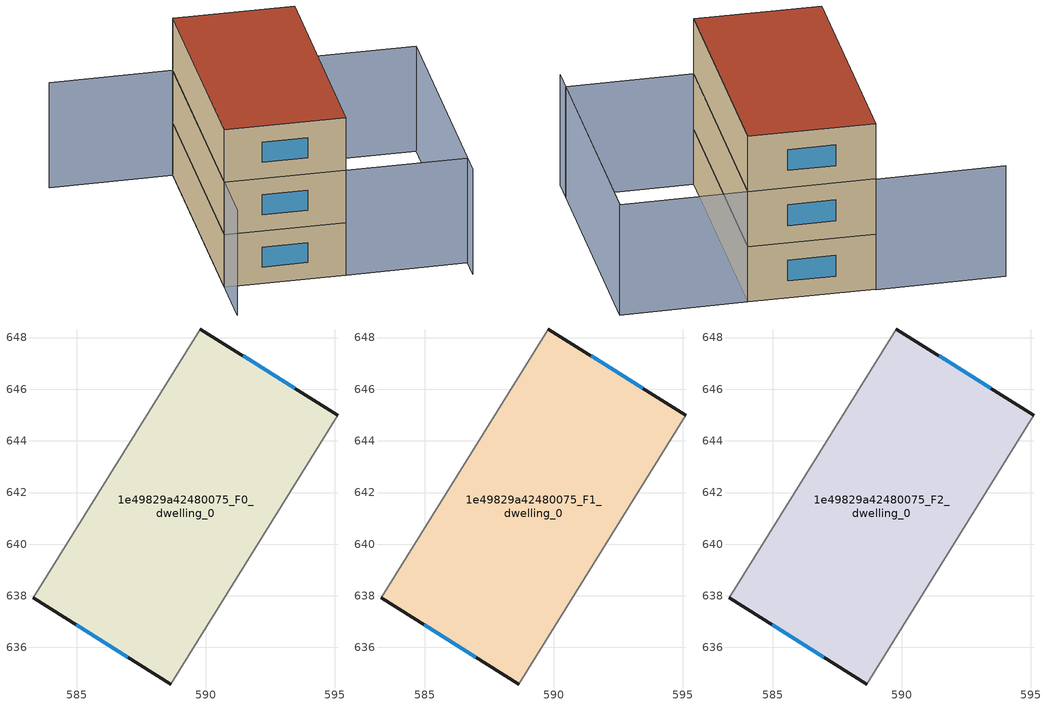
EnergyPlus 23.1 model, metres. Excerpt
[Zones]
1e49829a42480075_F0_dwelling_0
 floor ground (EU_floor_Construction): 595.11,645 588.64,634.58 583.33,637.92 589.8,648.33 z0
 wall outside (EU_wall_Construction): 595.11,645 589.8,648.33 / 583.33,637.92 588.64,634.58 z0:3
 wall adiabatic (EU_wall_Construction): 589.8,648.33 583.33,637.92 / 588.64,634.58 595.11,645 z0:3
 window (EU_Window_Construction): 593.45,646.04 591.45,647.29 / 584.99,636.88 586.99,635.62 z0.93:2.07
1e49829a42480075_F1_dwelling_0
 floor to 1e49829a42480075_F0_dwelling_0 (EU_floor_Construction): 595.11,645 588.64,634.58 583.33,637.92 589.8,648.33 z3
 wall outside (EU_wall_Construction): 595.11,645 589.8,648.33 / 583.33,637.92 588.64,634.58 z3:6
 wall adiabatic (EU_wall_Construction): 589.8,648.33 583.33,637.92 / 588.64,634.58 595.11,645 z3:6
 window (EU_Window_Construction): 593.45,646.04 591.45,647.29 / 584.99,636.88 586.99,635.62 z3.93:5.07
1e49829a42480075_F2_dwelling_0
 floor to 1e49829a42480075_F1_dwelling_0 (EU_floor_Construction): 595.11,645 588.64,634.58 583.33,637.92 589.8,648.33 z6
 wall outside (EU_wall_Construction): 595.11,645 589.8,648.33 / 583.33,637.92 588.64,634.58 z6:9
 wall adiabatic (EU_wall_Construction): 589.8,648.33 583.33,637.92 / 588.64,634.58 595.11,645 z6:9
 window (EU_Window_Construction): 593.45,646.04 591.45,647.29 / 584.99,636.88 586.99,635.62 z6.93:8.07
 roof outside (EU_roof_Construction): 588.64,634.58 595.11,645 589.8,648.33 583.33,637.92 z9
shading: 593.31,630.22 600.42,641.66 / 584.4,651.72 589.82,648.36 / 589.82,648.36 581.72,635.32 / 600.44,641.69 593.96,631.25 / 593.96,631.25 588.63,634.56 / 588.63,634.56 595.11,645 / 595.11,645 600.44,641.69 z0:6
[Building]
EU S2 Campaign: North Axis=0; Terrain=City; Solar Distribution=FullExterior
[Site:Location]
Montreal-Trudeau.Intl.AP: Latitude=45.4667; Longitude=-73.75; Time Zone=-5; Elevation=36
[SizingPeriod:WeatherFileDays]
AnnualSizingPeriod: Begin Month=1; Begin Day of Month=1; End Month=12; End Day of Month=31; Day of Week for Start Day=Monday; Use Weather File Daylight Saving Period=No; Use Weather File Rain and Snow Indicators=No
[MATERIAL]
EU_InternalMass_Material: Roughness=MediumRough; Thickness=0.1; Conductivity=1; Density=1800; Specific Heat=900; Thermal Absorptance=0.9; Solar Absorptance=0.7; Visible Absorptance=0.7
[MATERIAL:NOMASS] Roughness=MediumRough; Thermal Absorptance=0.9; Solar Absorptance=0.7; Visible Absorptance=0.7
Name | Thermal Resistance
EU_wall_NoMass; EU_floor_NoMass | 1.51479
EU_roof_NoMass | 2.84114
[WINDOWMATERIAL:SIMPLEGLAZINGSYSTEM]
EU_Window_SimpleGlazing: UFactor=3.53504; Solar Heat Gain Coefficient=0.8; Visible Transmittance=0.8
[CONSTRUCTION]
EU_wall_Construction: EU_wall_NoMass
EU_roof_Construction: EU_roof_NoMass
EU_floor_Construction: EU_floor_NoMass
EU_Window_Construction: EU_Window_SimpleGlazing
EU_InternalMass_Construction: EU_InternalMass_Material
[ZONE] Type=1; Multiplier=1; Ceiling Height=autocalculate; Floor Area=autocalculate; Part of Total Floor Area=Yes
Name | Volume
1e49829a42480075_F0_dwelling_0 | 230.605
1e49829a42480075_F1_dwelling_0; 1e49829a42480075_F2_dwelling_0 | 230.606
[INTERNALMASS] Construction=EU_InternalMass_Construction; Surface Area=76.8687
Name | Zone or ZoneList
1e49829a42480075_F0_dwelling_0_EU_InternalMass | 1e49829a42480075_F0_dwelling_0
1e49829a42480075_F1_dwelling_0_EU_InternalMass | 1e49829a42480075_F1_dwelling_0
1e49829a42480075_F2_dwelling_0_EU_InternalMass | 1e49829a42480075_F2_dwelling_0
[OTHEREQUIPMENT] Fuel Type=Electricity; Design Level Calculation Method=Watts/Area; Power per Zone Floor Area=1; Fraction Latent=0; Fraction Radiant=0; Fraction Lost=0; Carbon Dioxide Generation Rate=0; EndUse Subcategory=EU_Step8_InternalGains
Name | Zone or ZoneList or Space or SpaceList | Schedule
EU_Step8_InternalGain_1e49829a42480075_F0_dwelling_0_f000 | 1e49829a42480075_F0_dwelling_0 | EU_Step8_GainSchedule_1e49829a42480075_F0_dwelling_0_f000
EU_Step8_InternalGain_1e49829a42480075_F1_dwelling_0_f000 | 1e49829a42480075_F1_dwelling_0 | EU_Step8_GainSchedule_1e49829a42480075_F1_dwelling_0_f000
EU_Step8_InternalGain_1e49829a42480075_F2_dwelling_0_f000 | 1e49829a42480075_F2_dwelling_0 | EU_Step8_GainSchedule_1e49829a42480075_F2_dwelling_0_f000
[ZONEVENTILATION:DESIGNFLOWRATE] Schedule=EU_AlwaysOn; Design Flow Rate Calculation Method=AirChanges/Hour; Air Changes per Hour=0.775154; Ventilation Type=Natural; Fan Pressure Rise=0; Fan Total Efficiency=1; Constant Term Coefficient=1; Temperature Term Coefficient=0; Velocity Term Coefficient=0; Velocity Squared Term Coefficient=0; Minimum Indoor Temperature=-100; Maximum Indoor Temperature=100; Delta Temperature=-100; Minimum Outdoor Temperature=-100; Maximum Outdoor Temperature=100; Maximum Wind Speed=40
Name | Zone or ZoneList or Space or SpaceList
EU_ConstantAir_1e49829a42480075_F0_dwelling_0 | 1e49829a42480075_F0_dwelling_0
EU_ConstantAir_1e49829a42480075_F1_dwelling_0 | 1e49829a42480075_F1_dwelling_0
EU_ConstantAir_1e49829a42480075_F2_dwelling_0 | 1e49829a42480075_F2_dwelling_0
[HVACTEMPLATE:THERMOSTAT] Constant Heating Setpoint=20; Constant Cooling Setpoint=50
EU_HeatOnly_1e49829a42480075_F0_dwelling_0; EU_HeatOnly_1e49829a42480075_F1_dwelling_0; EU_HeatOnly_1e49829a42480075_F2_dwelling_0
[HVACTEMPLATE:ZONE:IDEALLOADSAIRSYSTEM] System Availability Schedule=EU_AlwaysOn; Maximum Heating Supply Air Temperature=50; Minimum Cooling Supply Air Temperature=13; Maximum Heating Supply Air Humidity Ratio=0.0156; Minimum Cooling Supply Air Humidity Ratio=0.0077; Heating Limit=NoLimit; Cooling Limit=NoLimit; Heating Availability Schedule=EU_AlwaysOn; Cooling Availability Schedule=EU_CoolingOff; Dehumidification Control Type=ConstantSensibleHeatRatio; Cooling Sensible Heat Ratio=0.7; Dehumidification Setpoint=60; Humidification Control Type=None; Humidification Setpoint=30; Outdoor Air Method=None; Outdoor Air Flow Rate per Person=0.00944; Outdoor Air Flow Rate per Zone Floor Area=0; Outdoor Air Flow Rate per Zone=0; Demand Controlled Ventilation Type=None; Outdoor Air Economizer Type=NoEconomizer; Heat Recovery Type=None; Sensible Heat Recovery Effectiveness=0.7; Latent Heat Recovery Effectiveness=0.65
Name | Template Thermostat
1e49829a42480075_F0_dwelling_0 | EU_HeatOnly_1e49829a42480075_F0_dwelling_0
1e49829a42480075_F1_dwelling_0 | EU_HeatOnly_1e49829a42480075_F1_dwelling_0
1e49829a42480075_F2_dwelling_0 | EU_HeatOnly_1e49829a42480075_F2_dwelling_0
[SIZING:ZONE] Zone Cooling Design Supply Air Temperature Input Method=SupplyAirTemperature; Zone Cooling Design Supply Air Temperature=13; Zone Heating Design Supply Air Temperature Input Method=SupplyAirTemperature; Zone Heating Design Supply Air Temperature=50; Zone Cooling Design Supply Air Humidity Ratio=0.008; Zone Heating Design Supply Air Humidity Ratio=0.008; Cooling Design Air Flow Method=DesignDay; Cooling Design Air Flow Rate=0; Cooling Minimum Air Flow per Zone Floor Area=0.000762; Cooling Minimum Air Flow=0; Cooling Minimum Air Flow Fraction=0.2; Heating Design Air Flow Method=DesignDay; Heating Design Air Flow Rate=0; Heating Maximum Air Flow per Zone Floor Area=0.002032; Heating Maximum Air Flow=0.141576; Heating Maximum Air Flow Fraction=0.3; Account for Dedicated Outdoor Air System=No; Dedicated Outdoor Air System Control Strategy=NeutralSupplyAir; Dedicated Outdoor Air Low Setpoint Temperature for Design=autosize; Dedicated Outdoor Air High Setpoint Temperature for Design=autosize; Zone Load Sizing Method=Sensible Load Only No Latent Load; Zone Latent Cooling Design Supply Air Humidity Ratio Input Method=HumidityRatioDifference; Zone Cooling Design Supply Air Humidity Ratio Difference=0.005; Zone Latent Heating Design Supply Air Humidity Ratio Input Method=HumidityRatioDifference; Zone Humidification Design Supply Air Humidity Ratio Difference=0.005
1e49829a42480075_F0_dwelling_0; 1e49829a42480075_F1_dwelling_0; 1e49829a42480075_F2_dwelling_0
[SCHEDULE:CONSTANT]
Name | Hourly Value
EU_AlwaysOn | 1
EU_CoolingOff | 0
[SCHEDULE:FILE] Column Number=1; Rows to Skip at Top=0; Number of Hours of Data=8760; Column Separator=Comma; Interpolate to Timestep=No; Minutes per Item=60; Adjust Schedule for Daylight Savings=Yes
Name | File
EU_Step8_GainSchedule_1e49829a42480075_F0_dwelling_0_f000 | ../../schedules/1e49829a42480075/1e49829a42480075_F0_dwelling_0_f000_gain.csv
EU_Step8_GainSchedule_1e49829a42480075_F1_dwelling_0_f000 | ../../schedules/1e49829a42480075/1e49829a42480075_F1_dwelling_0_f000_gain.csv
EU_Step8_GainSchedule_1e49829a42480075_F2_dwelling_0_f000 | ../../schedules/1e49829a42480075/1e49829a42480075_F2_dwelling_0_f000_gain.csv
